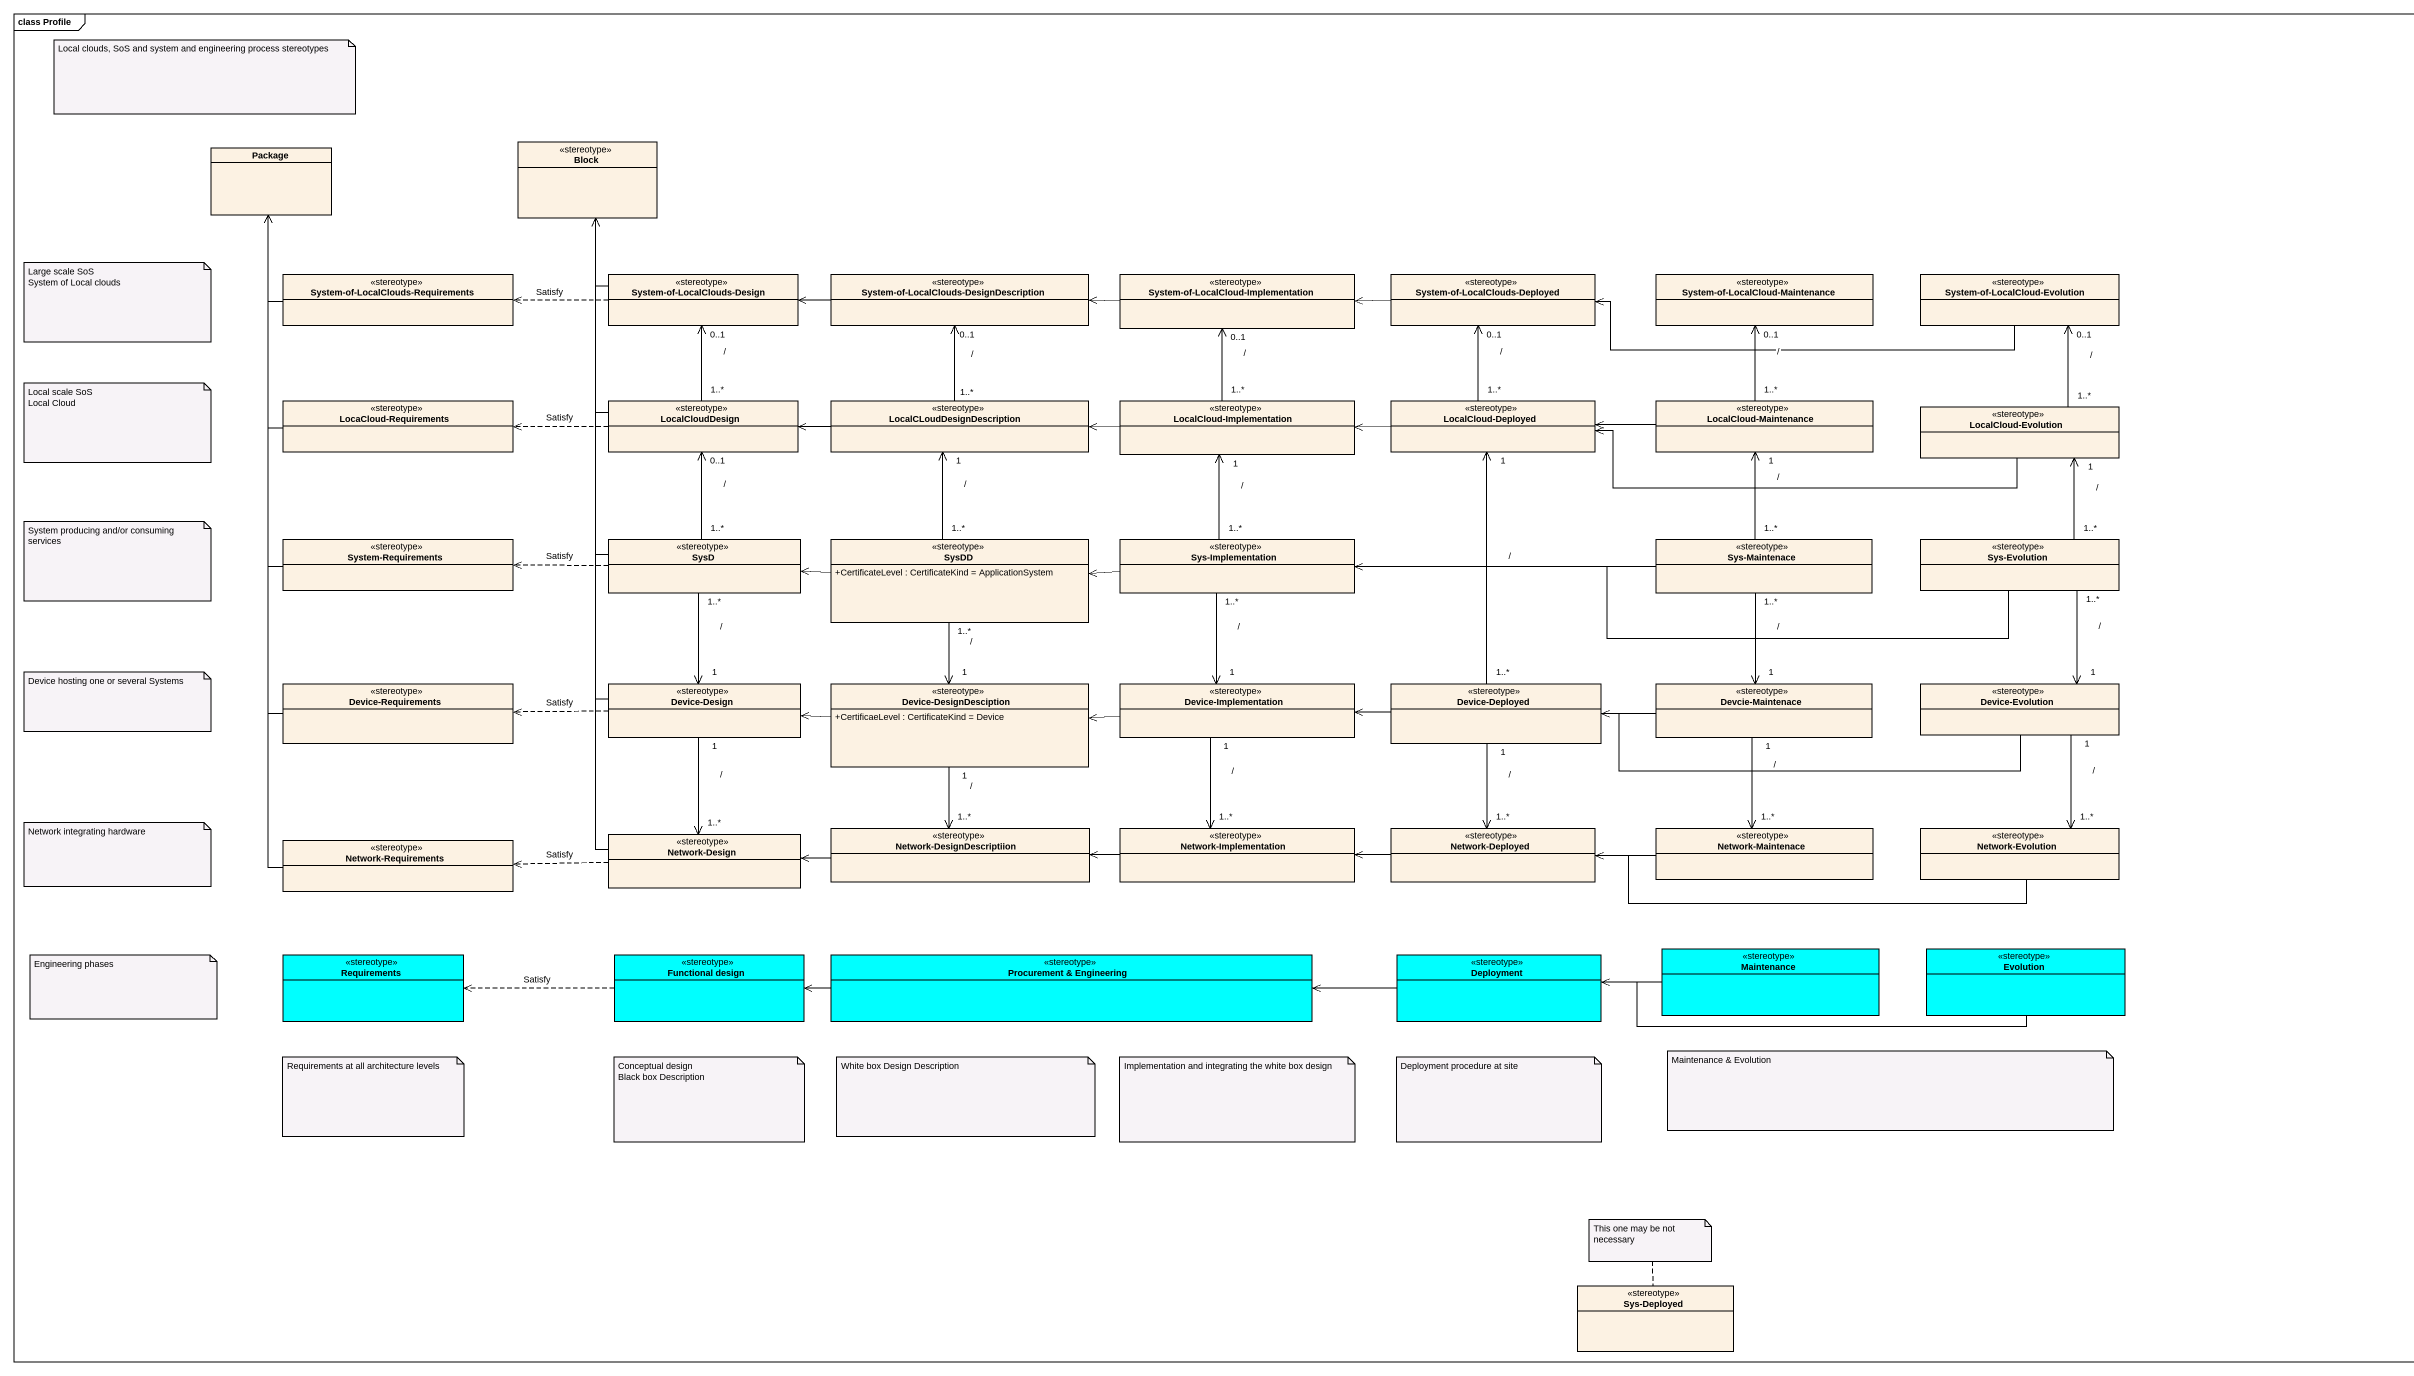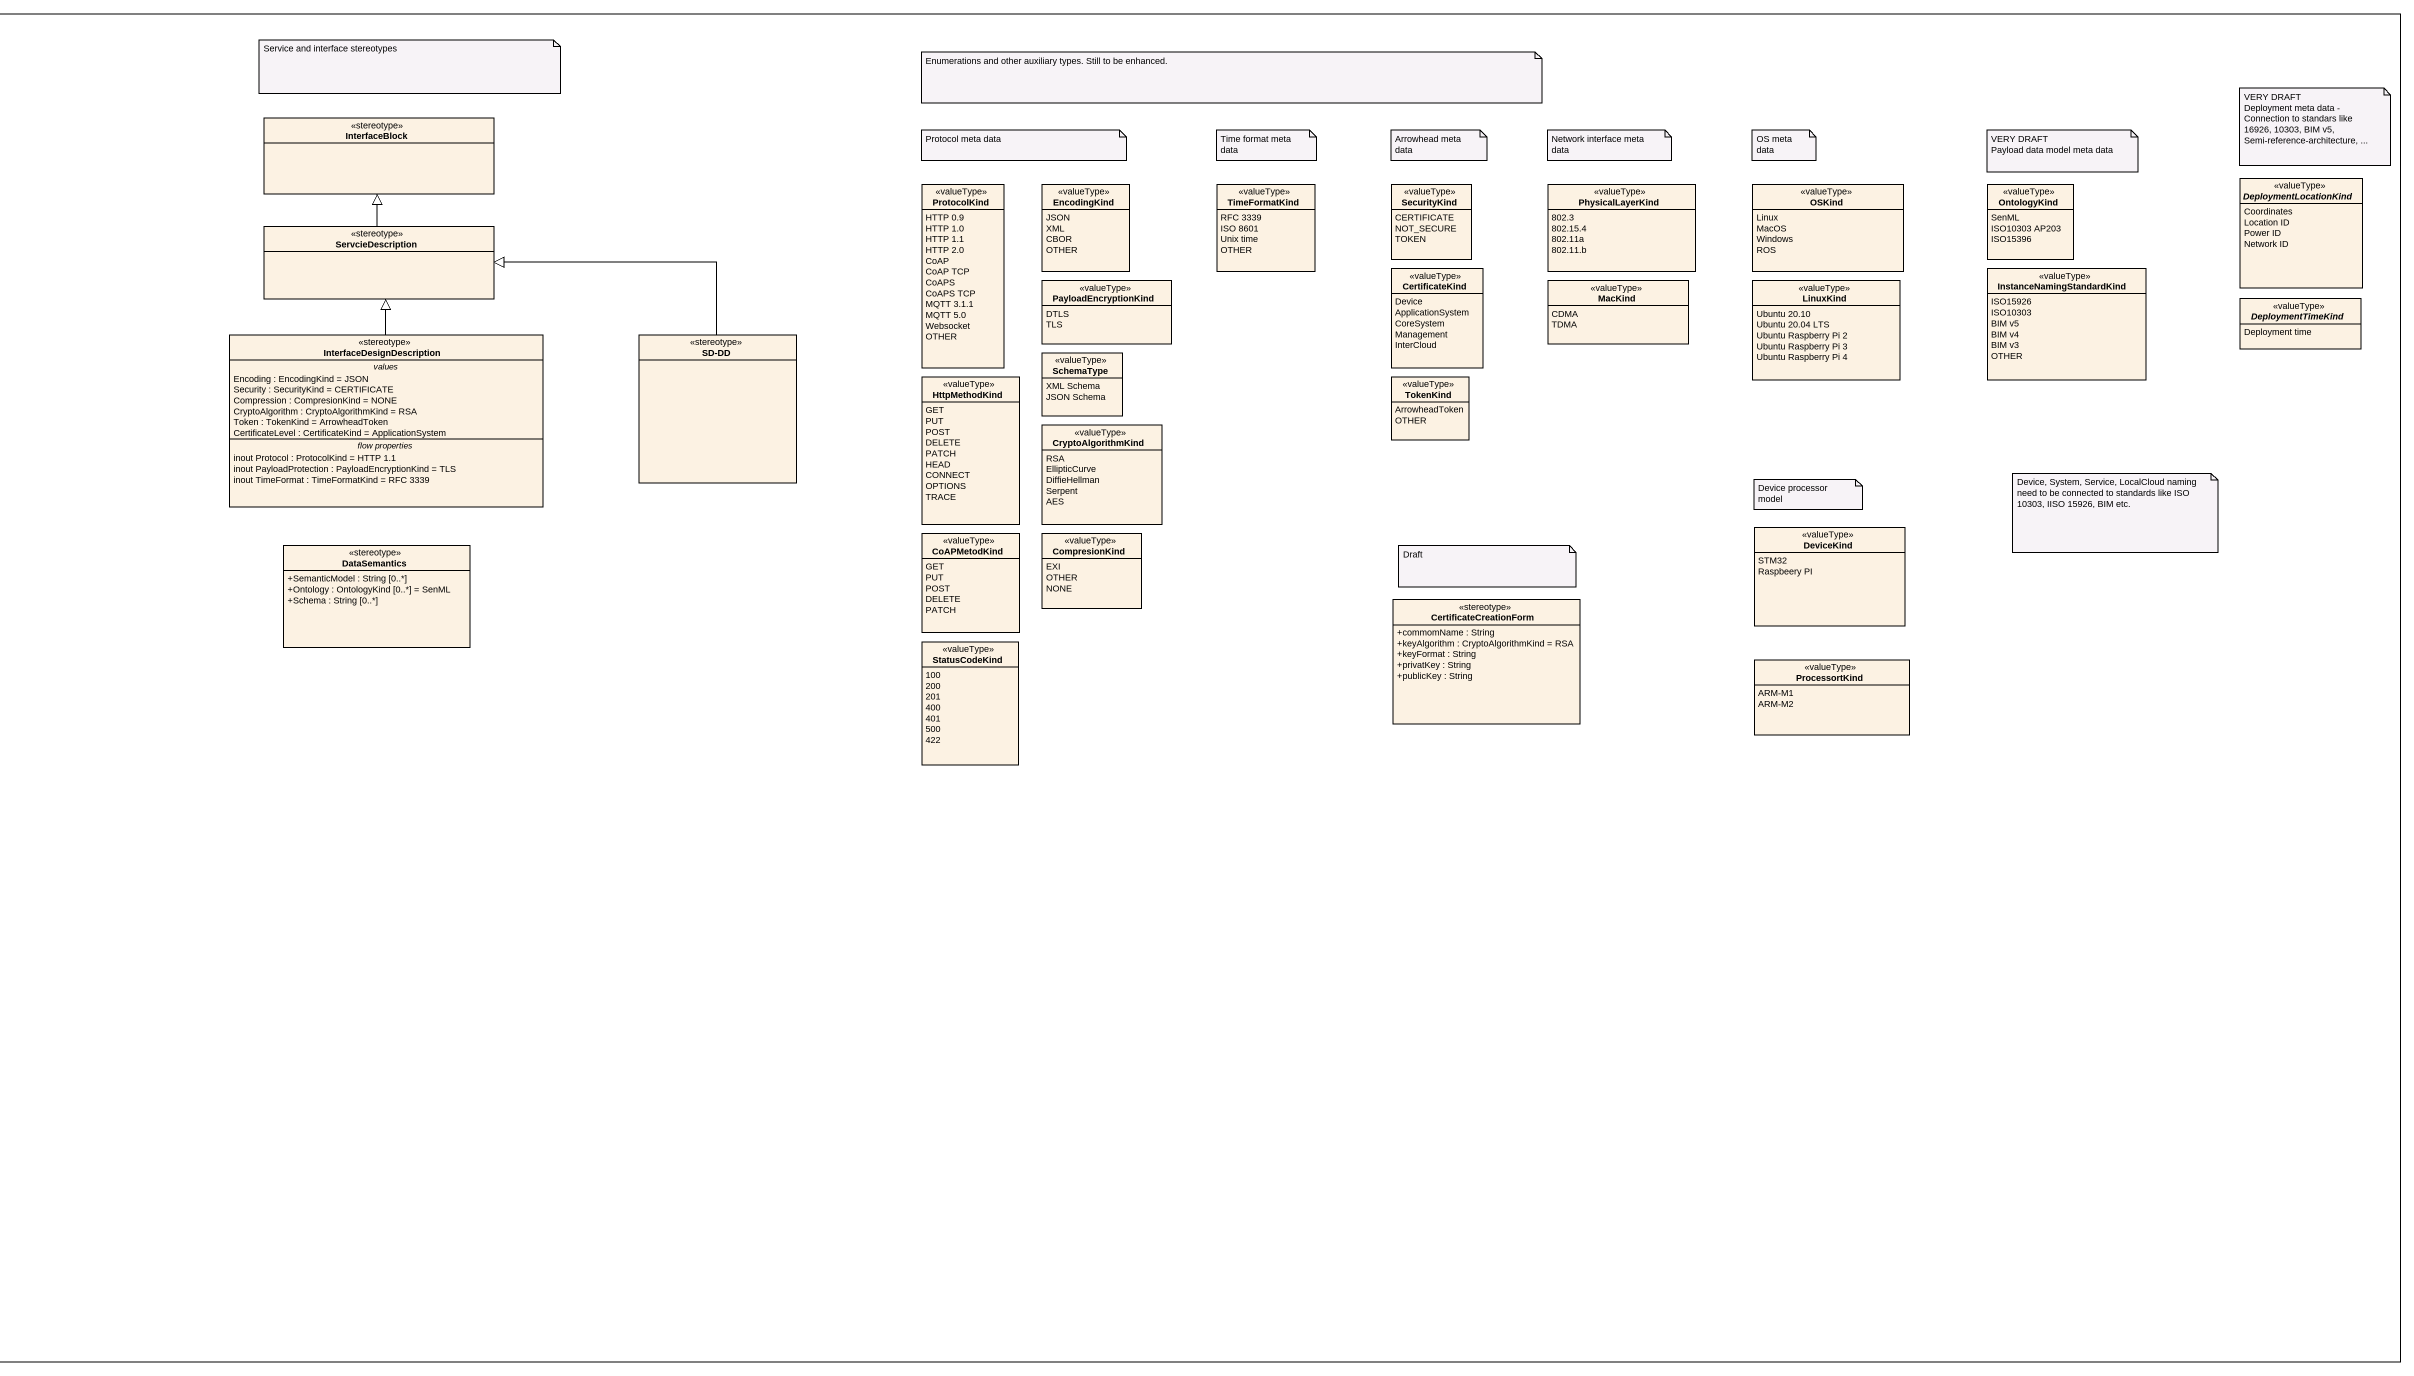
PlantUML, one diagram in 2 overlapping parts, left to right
@startuml
mainframe class Profile
hide circle
hide empty members
skinparam classAttributeIconSize 0
class InterfaceBlock <<stereotype>>
class "Package" as Package_
class Block <<stereotype>>
enum ProtocolKind <<valueType>> {
  HTTP 0.9
  HTTP 1.0
  HTTP 1.1
  HTTP 2.0
  CoAP
  CoAP TCP
  CoAPS
  CoAPS TCP
  MQTT 3.1.1
  MQTT 5.0
  Websocket
  OTHER
}
enum EncodingKind <<valueType>> {
  JSON
  XML
  CBOR
  OTHER
}
enum TimeFormatKind <<valueType>> {
  RFC 3339
  ISO 8601
  Unix time
  OTHER
}
enum SecurityKind <<valueType>> {
  CERTIFICATE
  NOT_SECURE
  TOKEN
}
enum PhysicalLayerKind <<valueType>> {
  802.3
  802.15.4
  802.11a
  802.11.b
}
enum OSKind <<valueType>> {
  Linux
  MacOS
  Windows
  ROS
}
enum OntologyKind <<valueType>> {
  SenML
  ISO10303 AP203
  ISO15396
}
enum DeploymentLocationKind <<valueType>> {
  Coordinates
  Location ID
  Power ID
  Network ID
}
class ServcieDescription <<stereotype>>
class "System-of-LocalClouds-Requirements" as System_of_LocalClouds <<stereotype>>
class "System-of-LocalClouds-Design" as System_of_LocalClouds_Design <<stereotype>>
class "System-of-LocalClouds-DesignDescription" as System_of_LocalClouds_2 <<stereotype>>
class "System-of-LocalCloud-Implementation" as System_of_LocalCloud <<stereotype>>
class "System-of-LocalClouds-Deployed" as System_of_LocalClouds_3 <<stereotype>>
class "System-of-LocalCloud-Maintenance" as System_of_LocalCloud_2 <<stereotype>>
class "System-of-LocalCloud-Evolution" as System_of_LocalCloud_3 <<stereotype>>
enum CertificateKind <<valueType>> {
  Device
  ApplicationSystem
  CoreSystem
  Management
  InterCloud
}
enum InstanceNamingStandardKind <<valueType>> {
  ISO15926
  ISO10303
  BIM v5
  BIM v4
  BIM v3
  OTHER
}
enum PayloadEncryptionKind <<valueType>> {
  DTLS
  TLS
}
enum MacKind <<valueType>> {
  CDMA
  TDMA
}
enum LinuxKind <<valueType>> {
  Ubuntu 20.10
  Ubuntu 20.04 LTS
  Ubuntu Raspberry Pi 2
  Ubuntu Raspberry Pi 3
  Ubuntu Raspberry Pi 4
}
enum DeploymentTimeKind <<valueType>> {
  Deployment time
}
class InterfaceDesignDescription <<stereotype>> {
  -- values --
  Encoding : EncodingKind = JSON
  Security : SecurityKind = CERTIFICATE
  Compression : CompresionKind = NONE
  CryptoAlgorithm : CryptoAlgorithmKind = RSA
  Token : TokenKind = ArrowheadToken
  CertificateLevel : CertificateKind = ApplicationSystem
  -- flow properties --
  inout Protocol : ProtocolKind = HTTP 1.1
  inout PayloadProtection : PayloadEncryptionKind = TLS
  inout TimeFormat : TimeFormatKind = RFC 3339
}
class "SD-DD" as SD_DD <<stereotype>>
enum SchemaType <<valueType>> {
  XML Schema
  JSON Schema
}
enum HttpMethodKind <<valueType>> {
  GET
  PUT
  POST
  DELETE
  PATCH
  HEAD
  CONNECT
  OPTIONS
  TRACE
}
enum TokenKind <<valueType>> {
  ArrowheadToken
  OTHER
}
class "LocaCloud-Requirements" as LocaCloud_Requirements <<stereotype>>
class LocalCloudDesign <<stereotype>>
class LocalCLoudDesignDescription <<stereotype>>
class "LocalCloud-Implementation" as LocalCloud_Implementation <<stereotype>>
class "LocalCloud-Deployed" as LocalCloud_Deployed <<stereotype>>
class "LocalCloud-Maintenance" as LocalCloud_Maintenance <<stereotype>>
class "LocalCloud-Evolution" as LocalCloud_Evolution <<stereotype>>
enum CryptoAlgorithmKind <<valueType>> {
  RSA
  EllipticCurve
  DiffieHellman
  Serpent
  AES
}
class "System-Requirements" as System_Requirements <<stereotype>>
class SysD <<stereotype>>
class SysDD <<stereotype>> {
  +CertificateLevel : CertificateKind = ApplicationSystem
}
class "Sys-Implementation" as Sys_Implementation <<stereotype>>
class "Sys-Maintenace" as Sys_Maintenace <<stereotype>>
class "Sys-Evolution" as Sys_Evolution <<stereotype>>
class DataSemantics <<stereotype>> {
  +SemanticModel : String [0..*]
  +Ontology : OntologyKind [0..*] = SenML
  +Schema : String [0..*]
}
enum CoAPMetodKind <<valueType>> {
  GET
  PUT
  POST
  DELETE
  PATCH
}
enum CompresionKind <<valueType>> {
  EXI
  OTHER
  NONE
}
enum DeviceKind <<valueType>> {
  STM32
  Raspbeery PI
}
class CertificateCreationForm <<stereotype>> {
  +commomName : String
  +keyAlgorithm : CryptoAlgorithmKind = RSA
  +keyFormat : String
  +privatKey : String
  +publicKey : String
}
enum StatusCodeKind <<valueType>> {
  100
  200
  201
  400
  401
  500
  422
}
enum ProcessortKind <<valueType>> {
  ARM-M1
  ARM-M2
}
class "Device-Requirements" as Device_Requirements <<stereotype>>
class "Device-Design" as Device_Design <<stereotype>>
class "Device-DesignDesciption" as Device_DesignDesciption <<stereotype>> {
  +CertificaeLevel : CertificateKind = Device
}
class "Device-Implementation" as Device_Implementation <<stereotype>>
class "Device-Deployed" as Device_Deployed <<stereotype>>
class "Devcie-Maintenace" as Devcie_Maintenace <<stereotype>>
class "Device-Evolution" as Device_Evolution <<stereotype>>
class "Network-Requirements" as Network_Requirements <<stereotype>>
class "Network-Design" as Network_Design <<stereotype>>
class "Network-DesignDescriptiion" as Network_DesignDescriptiion <<stereotype>>
class "Network-Implementation" as Network_Implementation <<stereotype>>
class "Network-Deployed" as Network_Deployed <<stereotype>>
class "Network-Maintenace" as Network_Maintenace <<stereotype>>
class "Network-Evolution" as Network_Evolution <<stereotype>>
class Requirements <<stereotype>> #00FFFF
class "Functional design" as Functional_design <<stereotype>> #00FFFF
class "Procurement & Engineering" as Procurement_Engineering <<stereotype>> #00FFFF
class Deployment <<stereotype>> #00FFFF
class Maintenance <<stereotype>> #00FFFF
class Evolution <<stereotype>> #00FFFF
class "Sys-Deployed" as Sys_Deployed <<stereotype>>
ServcieDescription -up-|> InterfaceBlock
System_of_LocalClouds -up-> Package_
System_of_LocalClouds_Design -up-> Block
System_of_LocalClouds_Design .left.> System_of_LocalClouds : Satisfy
System_of_LocalClouds_2 -left-> System_of_LocalClouds_Design
System_of_LocalCloud -left-> System_of_LocalClouds_2
System_of_LocalClouds_3 -left-> System_of_LocalCloud
System_of_LocalCloud_3 -left-> System_of_LocalClouds_3
InterfaceDesignDescription -up-|> ServcieDescription
SD_DD -left-|> ServcieDescription
LocaCloud_Requirements -up-> Package_
LocalCloudDesign -up-> Block
LocalCloudDesign "1..*" -up-> "0..1" System_of_LocalClouds_Design : /
LocalCloudDesign .left.> LocaCloud_Requirements : Satisfy
LocalCLoudDesignDescription "1..*" -up-> "0..1" System_of_LocalClouds_2 : /
LocalCLoudDesignDescription -left-> LocalCloudDesign
LocalCloud_Implementation "1..*" -up-> "0..1" System_of_LocalCloud : /
LocalCloud_Implementation -left-> LocalCLoudDesignDescription
LocalCloud_Deployed "1..*" -up-> "0..1" System_of_LocalClouds_3 : /
LocalCloud_Deployed -left-> LocalCloud_Implementation
LocalCloud_Maintenance "1..*" -up-> "0..1" System_of_LocalCloud_2 : /
LocalCloud_Maintenance -left-> LocalCloud_Deployed
LocalCloud_Evolution "1..*" -up-> "0..1" System_of_LocalCloud_3 : /
LocalCloud_Evolution -left-> LocalCloud_Deployed
System_Requirements -up-> Package_
SysD -up-> Block
SysD "1..*" -up-> "0..1" LocalCloudDesign : /
SysD .left.> System_Requirements : Satisfy
SysD "1..*" --> "1" Device_Design : /
SysDD "1..*" -up-> "1" LocalCLoudDesignDescription : /
SysDD -left-> SysD
SysDD "1..*" --> "1" Device_DesignDesciption : /
Sys_Implementation "1..*" -up-> "1" LocalCloud_Implementation : /
Sys_Implementation -left-> SysDD
Sys_Implementation "1..*" --> "1" Device_Implementation : /
Sys_Maintenace "1..*" -up-> "1" LocalCloud_Maintenance : /
Sys_Maintenace -left-> Sys_Implementation
Sys_Maintenace "1..*" --> "1" Devcie_Maintenace : /
Sys_Evolution "1..*" -up-> "1" LocalCloud_Evolution : /
Sys_Evolution -left-> Sys_Implementation
Sys_Evolution "1..*" --> "1" Device_Evolution : /
Device_Requirements -up-> Package_
Device_Design -up-> Block
Device_Design .left.> Device_Requirements : Satisfy
Device_Design "1" --> "1..*" Network_Design : /
Device_DesignDesciption -left-> Device_Design
Device_DesignDesciption "1" --> "1..*" Network_DesignDescriptiion : /
Device_Implementation -left-> Device_DesignDesciption
Device_Implementation "1" --> "1..*" Network_Implementation : /
Device_Deployed "1..*" -up-> "1" LocalCloud_Deployed : /
Device_Deployed -left-> Device_Implementation
Device_Deployed "1" --> "1..*" Network_Deployed : /
Devcie_Maintenace -left-> Device_Deployed
Devcie_Maintenace "1" --> "1..*" Network_Maintenace : /
Device_Evolution -left-> Device_Deployed
Device_Evolution "1" --> "1..*" Network_Evolution : /
Network_Requirements -up-> Package_
Network_Design -up-> Block
Network_Design .left.> Network_Requirements : Satisfy
Network_DesignDescriptiion -left-> Network_Design
Network_Implementation -left-> Network_DesignDescriptiion
Network_Deployed -left-> Network_Implementation
Network_Maintenace -left-> Network_Deployed
Network_Evolution -left-> Network_Deployed
Functional_design .left.> Requirements : Satisfy
Procurement_Engineering -left-> Functional_design
Deployment -left-> Procurement_Engineering
Maintenance -left-> Deployment
Evolution -left-> Deployment
note as N1
  Local clouds, SoS and system and engineering process stereotypes
end note
note as N2
  Service and interface stereotypes
end note
note as N3
  Enumerations and other auxiliary types. Still to be enhanced.
end note
note as N4
  VERY DRAFT
  Deployment meta data -
  Connection to standars like 16926, 10303, BIM v5, Semi-reference-architecture, ...
end note
note as N5
  Protocol meta data
end note
note as N6
  Time format meta data
end note
note as N7
  Arrowhead meta data
end note
note as N8
  Network interface meta data
end note
note as N9
  OS meta data
end note
note as N10
  VERY DRAFT
  Payload data model meta data
end note
note as N11
  Large scale SoS
  System of Local clouds
end note
note as N12
  Local scale SoS
  Local Cloud
end note
note as N13
  Device processor model
end note
note as N14
  Device, System, Service, LocalCloud naming need to be connected to standards like ISO 10303, IISO 15926, BIM etc.
end note
note as N15
  System producing and/or consuming services
end note
note as N16
  Draft
end note
note as N17
  Device hosting one or several Systems
end note
note as N18
  Network integrating hardware
end note
note as N19
  Engineering phases
end note
note as N20
  Requirements at all architecture levels
end note
note as N21
  Conceptual design
  Black box Description
end note
note as N22
  White box Design Description
end note
note as N23
  Implementation and integrating the white box design
end note
note as N24
  Deployment procedure at site
end note
note as N25
  Maintenance & Evolution
end note
note top of Sys_Deployed : This one may be not necessary
@enduml
